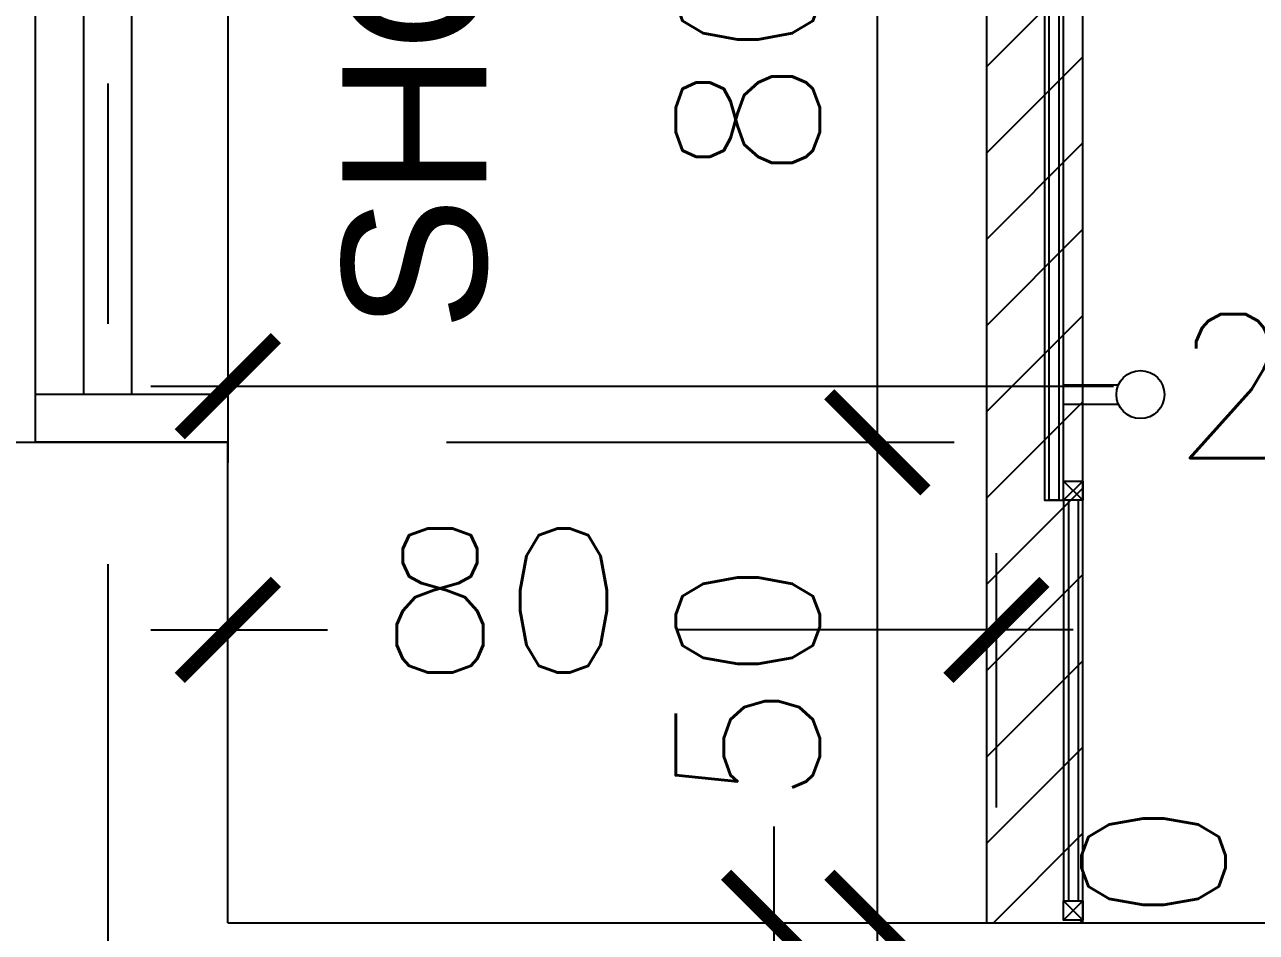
# Model space of a CAD drawing. Header units: centimetres. Extents: x -3744 to 3813, y -6963 to 3597.
# Drawn here: x -1671.1 to -1542.9, y 2557 to 2651.5 of the extents above; entities that cross this region are included whole.
import ezdxf

# ---------------------------------------------------------------- set-up
doc = ezdxf.new("R2010")
doc.units = ezdxf.units.CM
doc.header["$LTSCALE"] = 100
doc.header["$MEASUREMENT"] = 0
doc.linetypes.add('GRID$0$GRID$0$XREF GRID$0$GRIDS$0$CENTER', pattern=[2, 1.25, -0.25, 0.25, -0.25])
for name, color, linetype in [('A0-01 FLOOR PLANS$0$DIM IN', 1, 'Continuous'), ('A0-01 FLOOR PLANS$0$DOOR', 1, 'Continuous'), ('A0-01 FLOOR PLANS$0$FURNITURE', 111, 'Continuous'), ('A0-01 FLOOR PLANS$0$TEXT', 3, 'Continuous'), ('A0-01 FLOOR PLANS$0$THRESHOLD', 8, 'Continuous'), ('A0-01 FLOOR PLANS$0$TILE', 252, 'Continuous'), ('A0-01 FLOOR PLANS$0$WALL-01', 7, 'Continuous'), ('A0-01 FLOOR PLANS$0$WINDOW', 1, 'Continuous'), ('GRID$0$XREF GRID', 11, 'GRID$0$GRID$0$XREF GRID$0$GRIDS$0$CENTER'), ('SOURROUNDING$0$DIM IN', 1, 'Continuous'), ('SOURROUNDING$0$KERBSTONE', 11, 'Continuous'), ('WALL-03', 2, 'Continuous')]:
    doc.layers.add(name, color=color, linetype=linetype)
doc.styles.add('A0-01 FLOOR PLANS$0$22', font='romans.shx')
doc.styles.add('A0-01 FLOOR PLANS$0$ART-PS-1', font='arial.ttf', dxfattribs={"height": 20})
doc.dimstyles.new('A0-01 FLOOR PLANS$0$100', dxfattribs={"dimtxt": 15, "dimasz": 10, "dimexe": 8, "dimexo": 12, "dimgap": 6, "dimtad": 1, "dimdec": 0, "dimzin": 0, "dimdsep": 46, "dimtxsty": 'A0-01 FLOOR PLANS$0$22', "dimblk": 'A0-01 FLOOR PLANS$0$_ARCHTICK', "dimcen": 30, "dimdle": 8, "dimclrd": 1, "dimclre": 1, "dimclrt": 2, "dimadec": 0, "dimazin": 0, "dimtfac": 1, "dimtdec": 0, "dimtmove": 2, "dimatfit": 3, "dimldrblk": 'A0-01 FLOOR PLANS$0$_OBLIQUE', "dimfxl": 100, "dimtolj": 1, "dimtzin": 0, "dimarcsym": 0})

# ---------------------------------------------------------------- blocks, each defined once
blk = doc.blocks.new('GRID')
at = {"layer": 'GRID$0$XREF GRID'}
blk.add_line((-1767.5, 2960.33, 0), (-1767.5, 522.76), dxfattribs=at)
blk = doc.blocks.new('A0-01 FLOOR PLANS$0$_ARCHTICK')
at = {"color": 0, "linetype": 'ByBlock', "const_width": 0.15}
blk.add_lwpolyline([(-0.5, -0.5), (0.5, 0.5)], dxfattribs=at)
blk = doc.blocks.new('*D1949')
at = {"layer": 'A0-01 FLOOR PLANS$0$DIM IN', "color": 1, "lineweight": -2, "transparency": 16777216}
for p, q in [((-1755, 2608.67), (-1755, 2570.85)), ((-1520, 2608.67), (-1520, 2570.85)), ((-1763, 2578.85), (-1662.79, 2578.85)), ((-1512, 2578.85), (-1612.21, 2578.85))]:
    blk.add_line(p, q, dxfattribs=at)
at = {"layer": 'Defpoints', "color": 0, "transparency": 16777216}
for p in [(-1755, 2620.67), (-1520, 2620.67), (-1755, 2578.85)]:
    blk.add_point(p, dxfattribs=at)
at = {"layer": 'A0-01 FLOOR PLANS$0$DIM IN', "color": 1, "lineweight": -2, "transparency": 16777216, "xscale": 10, "yscale": 10, "zscale": 10, "rotation": 180}
blk.add_blockref('A0-01 FLOOR PLANS$0$_ARCHTICK', (-1755, 2578.85), dxfattribs=at)
at = {"layer": 'A0-01 FLOOR PLANS$0$DIM IN', "color": 1, "lineweight": -2, "transparency": 16777216, "xscale": 10, "yscale": 10, "zscale": 10}
blk.add_blockref('A0-01 FLOOR PLANS$0$_ARCHTICK', (-1520, 2578.85), dxfattribs=at)
at = {"layer": 'A0-01 FLOOR PLANS$0$DIM IN', "color": 2, "transparency": 16777216, "insert": (-1637.5, 2578.85), "char_height": 15, "attachment_point": 5, "style": 'A0-01 FLOOR PLANS$0$22'}
blk.add_mtext('\\A1;235', dxfattribs=at)
blk = doc.blocks.new('A0-01 FLOOR PLANS$0$_OBLIQUE')
at = {"color": 0, "linetype": 'ByBlock'}
blk.add_line((-0.5, -0.5), (0.5, 0.5), dxfattribs=at)
blk = doc.blocks.new('*D2009')
at = {"layer": 'A0-01 FLOOR PLANS$0$FURNITURE', "color": 1, "lineweight": -2, "transparency": 16777216}
for p, q in [((-1755, 2535), (-1755, 2561.48)), ((-1675, 2535), (-1675, 2561.48)), ((-1763, 2553.48), (-1744.62, 2553.48)), ((-1667, 2553.48), (-1708.34, 2553.48))]:
    blk.add_line(p, q, dxfattribs=at)
at = {"layer": 'Defpoints', "color": 0, "transparency": 16777216}
for p in [(-1755, 2553.48), (-1755, 2523), (-1675, 2523)]:
    blk.add_point(p, dxfattribs=at)
at = {"layer": 'A0-01 FLOOR PLANS$0$FURNITURE', "color": 1, "lineweight": -2, "transparency": 16777216, "xscale": 10, "yscale": 10, "zscale": 10, "rotation": 180}
blk.add_blockref('A0-01 FLOOR PLANS$0$_ARCHTICK', (-1755, 2553.48), dxfattribs=at)
at = {"layer": 'A0-01 FLOOR PLANS$0$FURNITURE', "color": 1, "lineweight": -2, "transparency": 16777216, "xscale": 10, "yscale": 10, "zscale": 10}
blk.add_blockref('A0-01 FLOOR PLANS$0$_ARCHTICK', (-1675, 2553.48), dxfattribs=at)
at = {"layer": 'A0-01 FLOOR PLANS$0$FURNITURE', "color": 2, "transparency": 16777216, "insert": (-1726.48, 2556.54), "char_height": 15, "attachment_point": 5, "style": 'A0-01 FLOOR PLANS$0$22'}
blk.add_mtext('\\A1;80', dxfattribs=at)
blk = doc.blocks.new('A0-01 FLOOR PLANS$0$ALW05')
at = {"layer": 'A0-01 FLOOR PLANS$0$WINDOW'}
for p, q in [((-1775, 2578), (-1775, 2648)), ((-1770, 2578), (-1770, 2648)), ((-1765, 2578), (-1765, 2648)), ((-1755, 2648), (-1755, 2578))]:
    blk.add_line(p, q, dxfattribs=at)
for points in [[(-1775, 2653), (-1755, 2653), (-1755, 2648), (-1775, 2648)], [(-1775, 2578), (-1755, 2578), (-1755, 2573), (-1775, 2573)]]:
    blk.add_lwpolyline(points, close=True, dxfattribs=at)
blk = doc.blocks.new('*D2049')
at = {"layer": 'A0-01 FLOOR PLANS$0$DIM IN', "color": 1, "lineweight": -2, "transparency": 16777216}
for p, q in [((-1698.13, 2523), (-1698.13, 2533)), ((-1700.36, 2523), (-1690.13, 2523)), ((-1698.13, 2513), (-1698.13, 2523)), ((-1700.36, 2513), (-1690.13, 2513)), ((-1698.13, 2513), (-1698.13, 2503))]:
    blk.add_line(p, q, dxfattribs=at)
at = {"layer": 'Defpoints', "color": 0, "transparency": 16777216}
for p in [(-1712.36, 2523), (-1698.13, 2523), (-1712.36, 2513)]:
    blk.add_point(p, dxfattribs=at)
at = {"layer": 'A0-01 FLOOR PLANS$0$DIM IN', "color": 1, "lineweight": -2, "transparency": 16777216, "xscale": 10, "yscale": 10, "zscale": 10}
for p, rotation in [((-1698.13, 2523), 270), ((-1698.13, 2513), 90)]:
    blk.add_blockref('A0-01 FLOOR PLANS$0$_ARCHTICK', p, dxfattribs=dict(at, rotation=rotation))
at = {"layer": 'A0-01 FLOOR PLANS$0$DIM IN', "color": 2, "transparency": 16777216, "insert": (-1658.63, 2522.93), "char_height": 15, "attachment_point": 5, "rotation": 90, "style": 'A0-01 FLOOR PLANS$0$22'}
blk.add_mtext('\\A1;10', dxfattribs=at)
blk = doc.blocks.new('*D2050')
at = {"layer": 'A0-01 FLOOR PLANS$0$DIM IN', "color": 1, "lineweight": -2, "transparency": 16777216}
for p, q in [((-1687.38, 2515), (-1687.38, 2581)), ((-1689.6, 2573), (-1679.38, 2573)), ((-1689.6, 2523), (-1679.38, 2523))]:
    blk.add_line(p, q, dxfattribs=at)
at = {"layer": 'Defpoints', "color": 0, "transparency": 16777216}
for p in [(-1701.6, 2573), (-1687.38, 2573), (-1701.6, 2523)]:
    blk.add_point(p, dxfattribs=at)
at = {"layer": 'A0-01 FLOOR PLANS$0$DIM IN', "color": 1, "lineweight": -2, "transparency": 16777216, "xscale": 10, "yscale": 10, "zscale": 10}
for p, rotation in [((-1687.38, 2573), 90), ((-1687.38, 2523), 270)]:
    blk.add_blockref('A0-01 FLOOR PLANS$0$_ARCHTICK', p, dxfattribs=dict(at, rotation=rotation))
at = {"layer": 'A0-01 FLOOR PLANS$0$DIM IN', "color": 2, "transparency": 16777216, "insert": (-1700.88, 2548), "char_height": 15, "attachment_point": 5, "rotation": 90, "style": 'A0-01 FLOOR PLANS$0$22'}
blk.add_mtext('\\A1;50', dxfattribs=at)
blk = doc.blocks.new('*D2051')
at = {"layer": 'A0-01 FLOOR PLANS$0$DIM IN', "color": 1, "lineweight": -2, "transparency": 16777216}
for p, q in [((-1687.38, 2565), (-1687.38, 2661)), ((-1689.6, 2653), (-1679.38, 2653)), ((-1732.25, 2573), (-1679.38, 2573))]:
    blk.add_line(p, q, dxfattribs=at)
at = {"layer": 'Defpoints', "color": 0, "transparency": 16777216}
for p in [(-1701.6, 2653), (-1687.38, 2653), (-1744.25, 2573)]:
    blk.add_point(p, dxfattribs=at)
at = {"layer": 'A0-01 FLOOR PLANS$0$DIM IN', "color": 1, "lineweight": -2, "transparency": 16777216, "xscale": 10, "yscale": 10, "zscale": 10}
for p, rotation in [((-1687.38, 2653), 90), ((-1687.38, 2573), 270)]:
    blk.add_blockref('A0-01 FLOOR PLANS$0$_ARCHTICK', p, dxfattribs=dict(at, rotation=rotation))
at = {"layer": 'A0-01 FLOOR PLANS$0$DIM IN', "color": 2, "transparency": 16777216, "insert": (-1700.88, 2613), "char_height": 15, "attachment_point": 5, "rotation": 90, "style": 'A0-01 FLOOR PLANS$0$22'}
blk.add_mtext('\\A1;80', dxfattribs=at)
blk = doc.blocks.new('A0-01 FLOOR PLANS')
at = {"layer": 'A0-01 FLOOR PLANS$0$THRESHOLD', "transparency": 33554687}
h = blk.add_hatch(dxfattribs=at)
h.set_pattern_fill('ANSI31', color=256, scale=2, angle=360)
h.set_pattern_definition([(45, (3339.3046, 6237.317), (-4.490128, 4.490128), [])])
h.paths.add_polyline_path([(-1676, 2683), (-1676, 2523), (-1666, 2523), (-1666, 2683)])
at = {"layer": 'A0-01 FLOOR PLANS$0$DOOR'}
for p, q in [((-1668, 2578.97), (-1662.29, 2578.97)), ((-1668, 2576.97), (-1662.29, 2576.97)), ((-1666, 2566.97), (-1668, 2568.97)), ((-1668, 2566.97), (-1666, 2568.97)), ((-1667.5, 2566.97), (-1667.5, 2525.27)), ((-1666.5, 2566.97), (-1666.5, 2525.27)), ((-1666, 2523.27), (-1668, 2525.27)), ((-1668, 2523.27), (-1666, 2525.27))]:
    blk.add_line(p, q, dxfattribs=at)
blk.add_lwpolyline([(-1668, 2568.97), (-1668, 2646.97), (-1670, 2646.97), (-1670, 2566.97), (-1668, 2566.97)], dxfattribs=at)
for points in [[(-1668.5, 2566.97), (-1669.5, 2566.97), (-1669.5, 2646.97), (-1668.5, 2646.97)], [(-1668, 2568.97), (-1666, 2568.97), (-1666, 2566.97), (-1668, 2566.97)], [(-1668, 2566.97), (-1668, 2525.27), (-1666, 2525.27), (-1666, 2566.97)], [(-1668, 2525.27), (-1666, 2525.27), (-1666, 2523.27), (-1668, 2523.27)]]:
    blk.add_lwpolyline(points, close=True, dxfattribs=at)
blk.add_circle((-1660, 2577.97), 2.5, dxfattribs=at)
at = {"layer": 'A0-01 FLOOR PLANS$0$TILE', "color": 8}
for p, q in [((-1676, 2523), (-1676, 2683)), ((-1666, 2523), (-1666, 2683))]:
    blk.add_line(p, q, dxfattribs=at)
at = {"layer": 'A0-01 FLOOR PLANS$0$WALL-01'}
for p, q in [((-1780, 2573), (-1755, 2573)), ((-1755, 2523), (-1755, 2573)), ((-1755, 2523), (-1616.93, 2523))]:
    blk.add_line(p, q, dxfattribs=at)
blk.add_blockref('GRID', (0, 0), dxfattribs=at)
at = {"layer": 'A0-01 FLOOR PLANS$0$WINDOW'}
blk.add_blockref('A0-01 FLOOR PLANS$0$ALW05', (0, 0), dxfattribs=at)
at = {"layer": 'A0-01 FLOOR PLANS$0$TEXT', "style": 'A0-01 FLOOR PLANS$0$ART-PS-1'}
blk.add_text('SHOWER', height=15, rotation=90, dxfattribs=at).set_placement((-1728.09, 2584.57))
at = {"layer": 'A0-01 FLOOR PLANS$0$DIM IN'}
for base, p1, p2, picture, middle in [((-1687.38, 2653), (-1744.25, 2573), (-1701.6, 2653), '*D2051', (-1700.88, 2613)), ((-1687.38, 2573), (-1701.6, 2523), (-1701.6, 2573), '*D2050', (-1700.88, 2548))]:
    dim = blk.add_linear_dim(base=base, p1=p1, p2=p2, angle=90, dimstyle='A0-01 FLOOR PLANS$0$100', override={"dimfxl": 0.075}, dxfattribs=at)
    dim.commit()
    dim.dimension.update_dxf_attribs({"geometry": picture, "text_midpoint": middle})
dim = blk.add_linear_dim(base=(-1755, 2578.85), p1=(-1520, 2620.67), p2=(-1755, 2620.67), dimstyle='A0-01 FLOOR PLANS$0$100', override={"dimfxl": 0.075}, dxfattribs=at)
dim.commit()
dim.dimension.update_dxf_attribs({"geometry": '*D1949', "text_midpoint": (-1637.5, 2578.85), "dimtype": 128})
dim = blk.add_linear_dim(base=(-1698.13, 2523), p1=(-1712.36, 2513), p2=(-1712.36, 2523), angle=90, dimstyle='A0-01 FLOOR PLANS$0$100', override={"dimfxl": 0.075}, dxfattribs=at)
dim.commit()
dim.dimension.update_dxf_attribs({"geometry": '*D2049', "text_midpoint": (-1658.63, 2522.93), "dimtype": 128})
at = {"layer": 'A0-01 FLOOR PLANS$0$FURNITURE'}
dim = blk.add_linear_dim(base=(-1755, 2553.48), p1=(-1675, 2523), p2=(-1755, 2523), dimstyle='A0-01 FLOOR PLANS$0$100', override={"dimfxl": 0.075}, dxfattribs=at)
dim.commit()
dim.dimension.update_dxf_attribs({"geometry": '*D2009', "text_midpoint": (-1726.48, 2556.54), "dimtype": 128})
blk = doc.blocks.new('SOURROUNDING')
at = {"layer": 'SOURROUNDING$0$KERBSTONE', "lineweight": 13}
h = blk.add_hatch(dxfattribs=at)
h.set_pattern_fill('AR-HBONE', color=252, scale=5, angle=90)
h.paths.add_polyline_path([(-175, 1001.39), (-180.24, 999.4), (-175, 1003.26), (-175, 1910.07), (-189.19, 1904.68), (-175, 1915.15), (-175, 1965.25), (-177.79, 1965.57), (-175, 1966.16), (-175, 2515.31), (-190.95, 2509.26), (-175, 2521.02), (-175, 2569.63), (-179.55, 2570.15), (-175, 2571.11), (-175, 2808), (-890, 2808), (-890, 3028), (-1810, 3028), (-1810, 2511.19), (-1925, 2511.19), (-1925, 1979.72), (-1810, 1979.72), (-1810, 775), (-3028, 775), (-3028, 650), (-2728, 650), (-2448, 650), (-2428, 650), (-1382.07, 650), (-1382.07, 25), (-1257.59, 25), (-1257.07, 25), (-857.07, 25), (-732.07, 25), (-732.07, 668), (-175, 668)])
h.paths.add_polyline_path([(-1685, 828), (-1685, 2748), (-1220, 2748), (-1220, 2193), (-890, 2193), (-890, 2683), (-300, 2683), (-300, 788), (-590, 788), (-590, 793), (-817, 793), (-817, 713), (-1286.12, 713), (-1287.5, 828)], flags=16)
h.paths.add_polyline_path([(-1798.23, 1621.66), (-1726.11, 1621.66), (-1726.11, 1641.16), (-1798.23, 1641.16)], flags=16)
h.paths.add_polyline_path([(-1563.97, 2964.65), (-999.2, 2964.65), (-999.2, 3018.34), (-1563.97, 3018.34)], flags=16)
at = {"layer": 'SOURROUNDING$0$DIM IN'}
blk.add_blockref('A0-01 FLOOR PLANS', (105, 35), dxfattribs=at)

msp = doc.modelspace()

# ---------------------------------------------------------------- block references
at = {"layer": 'WALL-03'}
msp.add_blockref('SOURROUNDING', (0, 0), dxfattribs=at)

doc.saveas('drawing.dxf')
